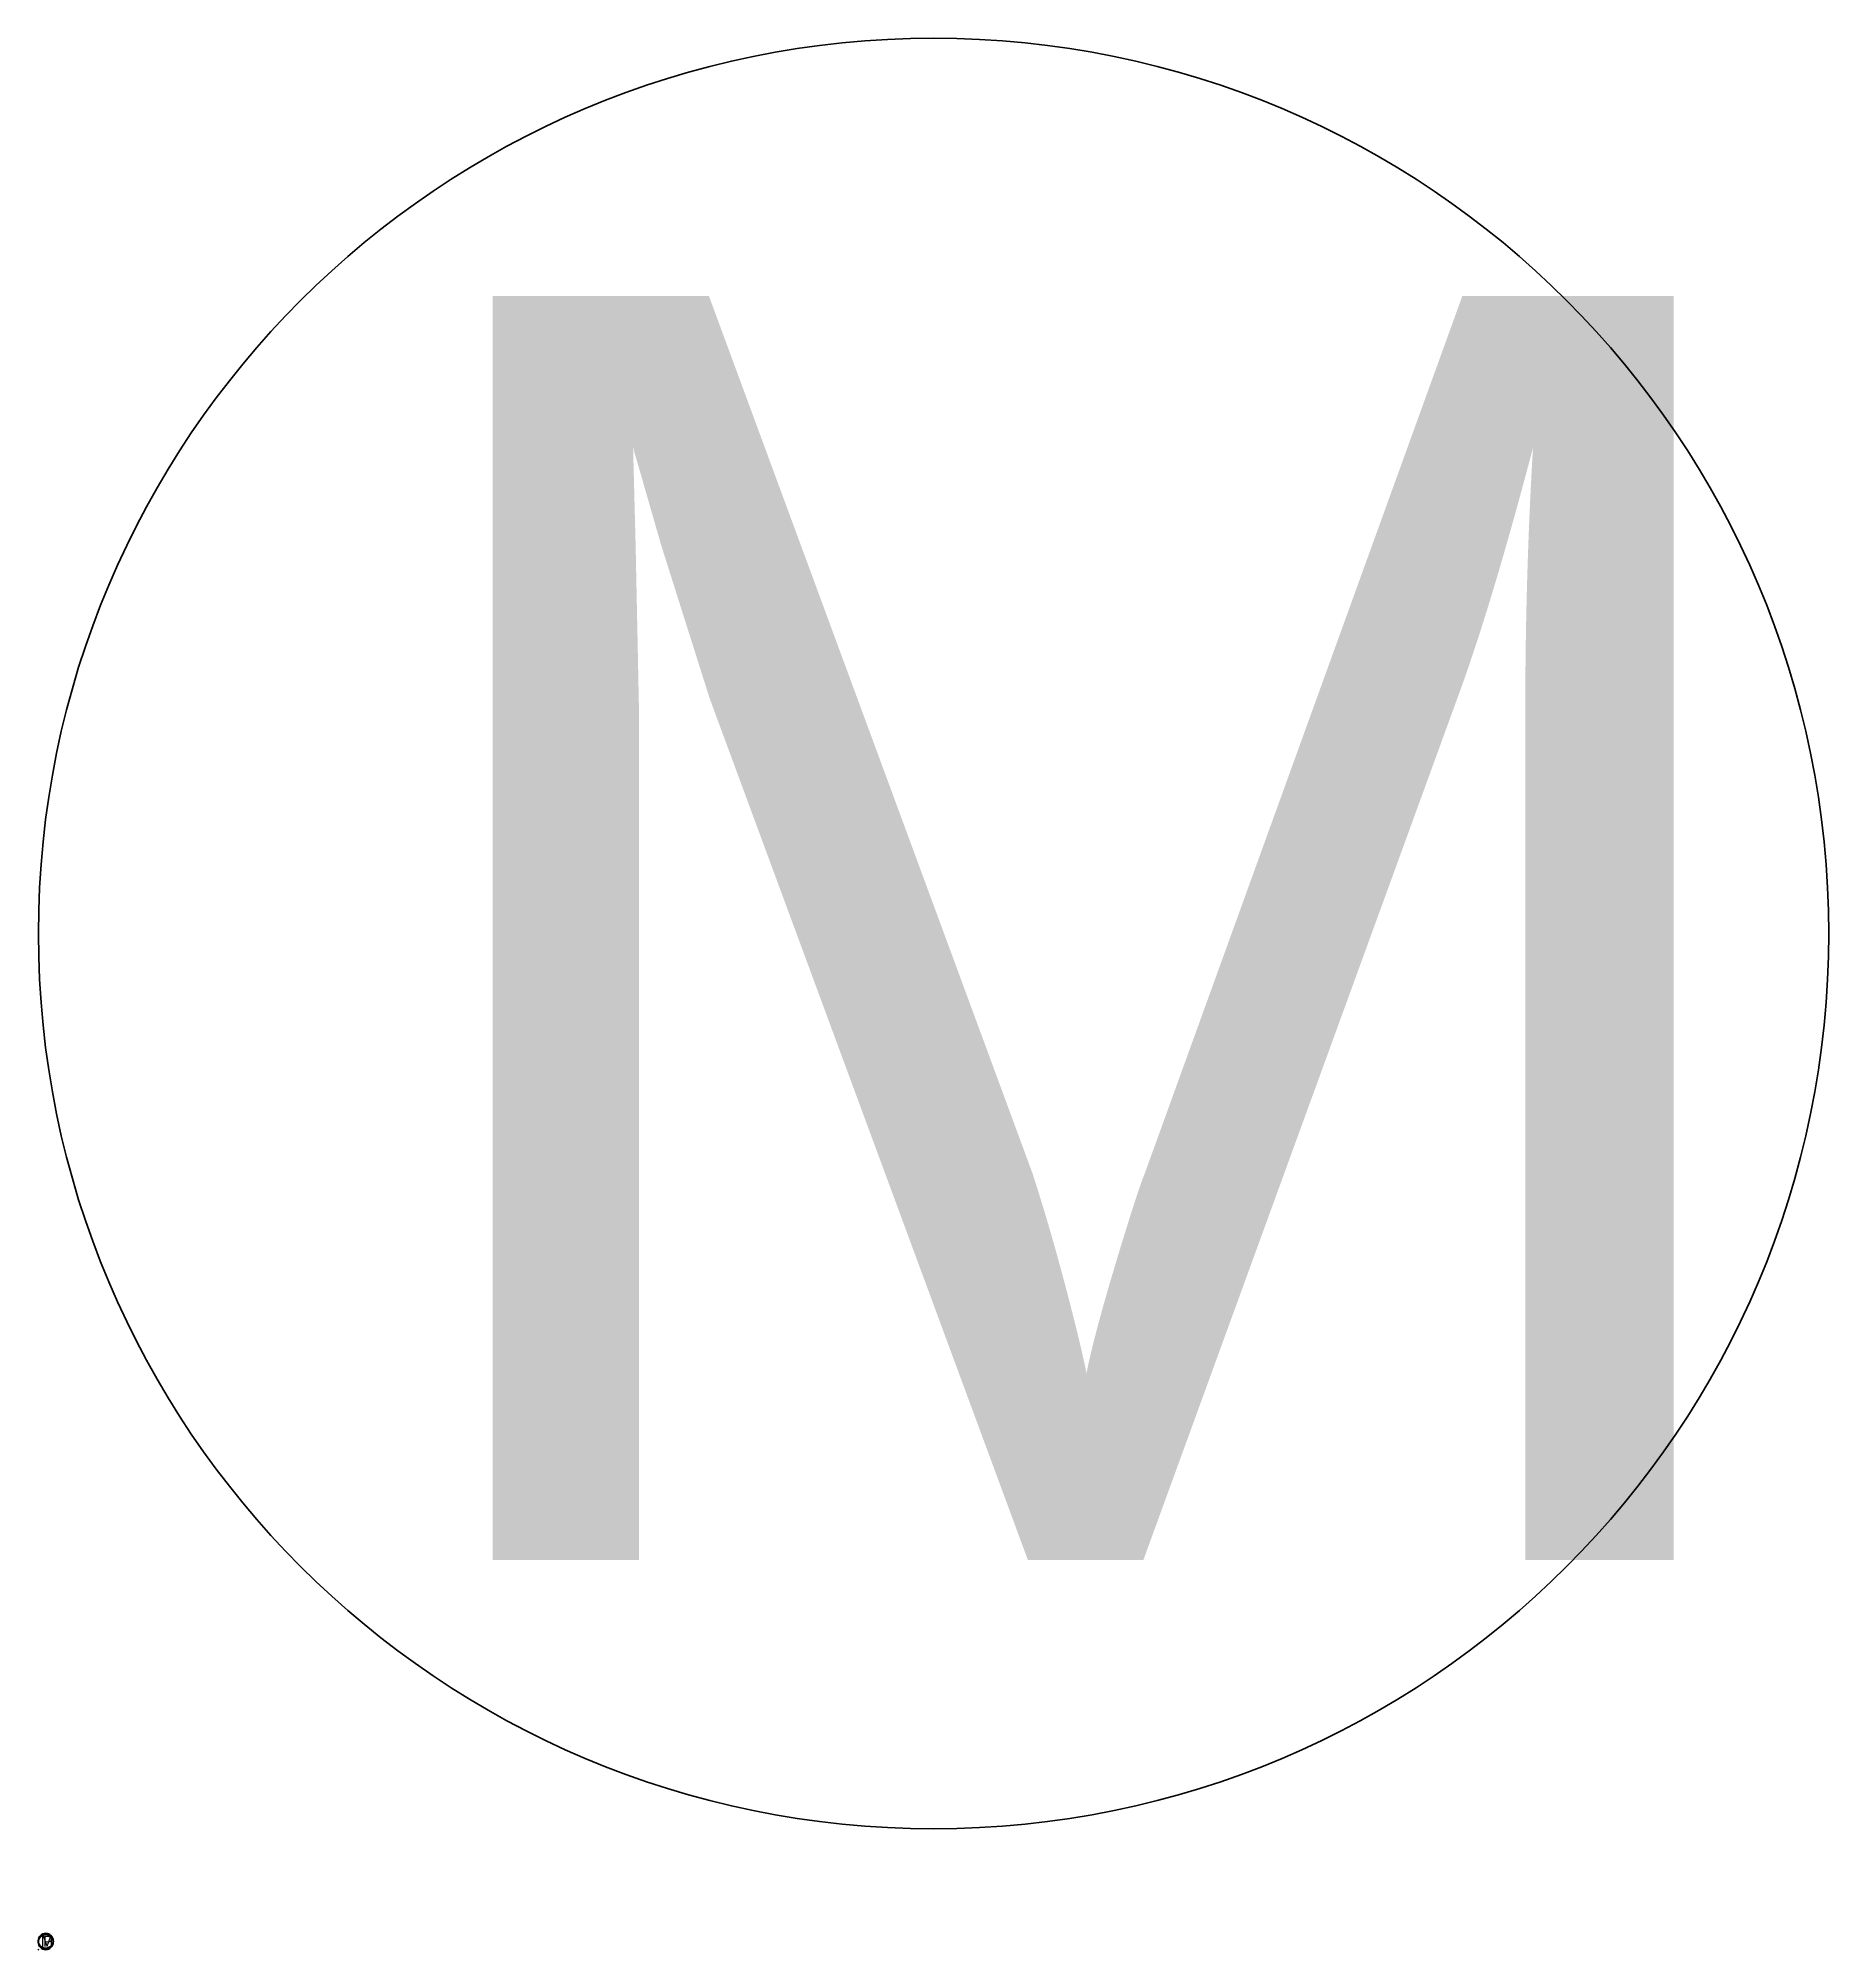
# Paper-space layout 'Projects Details' of a CAD drawing. Header units: inches. Extents: x 0 to 88055, y 0 to 93995.
# The model-space entities are those that its viewports show. They can reach past a viewport. Long polylines and large blocks are cut down to what shows.
import ezdxf

# ---------------------------------------------------------------- set-up
doc = ezdxf.new("R2010")
doc.units = ezdxf.units.IN
doc.header["$MEASUREMENT"] = 0
doc.styles.get("Standard").update_dxf_attribs({"font": 'arial.ttf'})
doc.dimstyles.get("Standard").update_dxf_attribs({"dimtxt": 0.18, "dimasz": 0.18, "dimexe": 0.18, "dimexo": 0.0625, "dimgap": 0.09, "dimtad": 0, "dimtih": 1, "dimtoh": 1, "dimdec": 4, "dimzin": 0, "dimdsep": 46, "dimtxsty": 'Standard', "dimcen": 0.09, "dimadec": 0, "dimazin": 0, "dimtfac": 1, "dimtdec": 4, "dimtofl": 0, "dimtmove": 0, "dimatfit": 3, "dimfxl": 1, "dimtolj": 1, "dimtzin": 0, "dimarcsym": 0})

msp = doc.modelspace()

# ---------------------------------------------------------------- linework, layer by layer
for p, q in [((-98428, -38943), (-99021, -38943)), ((-98428, -38943), (-99021, -38943)), ((-98428, -47060), (-99021, -47060)), ((-98428, -47060), (-99021, -47060)), ((-98428, -38943), (-98847, -38524)), ((-98428, -38943), (-98847, -39362)), ((-98428, -47060), (-98847, -46641)), ((-98428, -47060), (-98847, -47479)), ((-98428, -38943), (-98428, -38350)), ((-98428, -38943), (-98428, -38350)), ((-98428, -38943), (-98009, -38524)), ((-98428, -38943), (-95521, -41850)), ((-98428, -38943), (-97835, -38943)), ((-98428, -38943), (-98428, -39536)), ((-98428, -38943), (-97835, -38943)), ((-98428, -38943), (-98009, -39362)), ((-98428, -38943), (-98428, -39536)), ((-95521, -41850), (-98428, -38943)), ((-98428, -38943), (-95263, -41850)), ((-95521, -42107), (-98428, -38943)), ((-98428, -47060), (-95521, -43896)), ((-98428, -47060), (-95521, -44153)), ((-95521, -44153), (-98428, -47060)), ((-95264, -44153), (-98428, -47060)), ((-98428, -47060), (-98428, -46467)), ((-98428, -47060), (-98428, -46467)), ((-98428, -47060), (-98009, -46641)), ((-98428, -47060), (-97835, -47060)), ((-98428, -47060), (-98428, -47653)), ((-98428, -47060), (-97835, -47060)), ((-98428, -47060), (-98009, -47479)), ((-98428, -47060), (-98428, -47653)), ((-95010, -42361), (-94610, -42361)), ((-95010, -43759), (-95010, -42361)), ((-94753, -43759), (-95010, -43759)), ((-94011, -42361), (-93612, -42361)), ((-93612, -42361), (-93869, -42361)), ((-93612, -42361), (-93869, -42361)), ((-93612, -43759), (-93869, -43759)), ((-93612, -42361), (-93612, -43759)), ((-93612, -42361), (-93612, -42618)), ((-93358, -41850), (-90193, -38943)), ((-90193, -47060), (-93358, -44153)), ((-93101, -41850), (-90193, -38943)), ((-90193, -38943), (-93101, -42107)), ((-93101, -43896), (-90193, -47060)), ((-93101, -44153), (-90193, -47060)), ((-93101, -44153), (-90193, -47060)), ((-90193, -38943), (-90786, -38943)), ((-90193, -38943), (-90786, -38943)), ((-90193, -47060), (-90786, -47060)), ((-90193, -47060), (-90786, -47060)), ((-90193, -38943), (-90613, -38524)), ((-90193, -38943), (-90613, -39362)), ((-90193, -47060), (-90613, -46641)), ((-90193, -47060), (-90613, -47479)), ((-90193, -38943), (-90193, -38350)), ((-90193, -38943), (-90193, -38350)), ((-90193, -38943), (-89774, -38524)), ((-90193, -38943), (-89600, -38943)), ((-90193, -38943), (-90193, -39536)), ((-90193, -38943), (-89600, -38943)), ((-90193, -38943), (-89774, -39362)), ((-90193, -38943), (-90193, -39536)), ((-90193, -47060), (-90193, -46467)), ((-90193, -47060), (-90193, -46467)), ((-90193, -47060), (-89774, -46641)), ((-90193, -47060), (-89600, -47060)), ((-90193, -47060), (-90193, -47653)), ((-90193, -47060), (-89600, -47060)), ((-90193, -47060), (-89774, -47479)), ((-90193, -47060), (-90193, -47653))]:
    msp.add_line(p, q)
at = {"color": 7}
for p, q in [((-95521, -42107), (-95521, -41850)), ((-95521, -41850), (-95263, -41850)), ((-95521, -44153), (-95521, -43896)), ((-95264, -44153), (-95521, -44153)), ((-95010, -39857), (-95210, -39773)), ((-95210, -39773), (-95210, -40657)), ((-95010, -40741), (-95210, -40657)), ((-95010, -40741), (-95210, -40657)), ((-95010, -39890), (-95183, -39817)), ((-95183, -40635), (-95183, -39817)), ((-95010, -40708), (-95183, -40635)), ((-94753, -42361), (-95010, -42618)), ((-94753, -43759), (-95010, -43502)), ((-94753, -42361), (-94610, -42361)), ((-94753, -43759), (-94753, -44007)), ((-94561, -43759), (-94753, -43759)), ((-94753, -44007), (-93869, -44007)), ((-94610, -42361), (-94610, -41831)), ((-94610, -41831), (-94011, -41831)), ((-94561, -42361), (-94610, -42361)), ((-94060, -42361), (-94011, -42361)), ((-94060, -43759), (-93869, -43759)), ((-94011, -42361), (-94011, -41831)), ((-94011, -42361), (-93869, -42361)), ((-93869, -42361), (-93612, -42618)), ((-93869, -43759), (-93612, -43502)), ((-93869, -43759), (-93869, -44007)), ((-93612, -39857), (-93411, -39773)), ((-93612, -39890), (-93438, -39817)), ((-93612, -40709), (-93438, -40635)), ((-93612, -40742), (-93411, -40657)), ((-93612, -40742), (-93411, -40657)), ((-93612, -42618), (-93612, -42651)), ((-93612, -43469), (-93612, -43502)), ((-93438, -40635), (-93438, -39817)), ((-93411, -39773), (-93411, -40657)), ((-93411, -39773), (-93411, -39905)), ((-93411, -39773), (-93411, -39806)), ((-93358, -41850), (-93101, -41850)), ((-93101, -44153), (-93358, -44153)), ((-93101, -41850), (-93101, -42107)), ((-93101, -43896), (-93101, -44153))]:
    msp.add_line(p, q, dxfattribs=at)
for centre, radius in [((-98428, -38943), 593), ((-98428, -47060), 593), ((-98428, -38943), 178), ((-98428, -47060), 178), ((-90193, -38943), 593), ((-90193, -47060), 593), ((-90193, -38943), 178), ((-90193, -47060), 178)]:
    msp.add_circle(centre, radius)
for centre, start, end in [((-95010, -43060), 270, 90), ((-94311, -42361), 180, 0), ((-94311, -43759), 0, 180), ((-93612, -43023), 90, 270)]:
    msp.add_arc(centre, 251, start, end, dxfattribs=at)

psp = doc.layouts.new('Projects Details')

# ---------------------------------------------------------------- linework, layer by layer
at = {"color": 7}
for p, q in [((0, 8), (0, 8)), ((10, 8), (0, 8)), ((0, 8), (0, 8)), ((3, 6), (3, 5)), ((4, 5), (4, 5)), ((5, 6), (5, 6)), ((5, 5), (5, 5)), ((6, 6), (6, 6)), ((6, 5), (6, 5)), ((10, 7), (10, 8))]:
    psp.add_line(p, q, dxfattribs=at)
for points in [[(0, 7), (2, 7), (2, 8), (0, 8)], [(2, 7), (3, 7), (3, 8), (2, 8)], [(2, 8), (2, 8), (2, 7), (2, 7)], [(3, 7), (5, 7), (5, 8), (3, 8)], [(3, 8), (3, 8), (3, 7), (3, 7)], [(5, 7), (6, 7), (6, 8), (5, 8)], [(5, 8), (5, 8), (5, 7), (5, 7)], [(5, 4), (5, 4), (5, 4), (5, 4)], [(5, 4), (5, 4), (5, 4), (5, 4)], [(6, 7), (8, 7), (8, 8), (6, 8)], [(6, 4), (6, 4), (6, 4), (6, 4)], [(8, 7), (9, 7), (9, 8), (8, 8)]]:
    psp.add_lwpolyline(points, close=True, dxfattribs=at)
for centre in [(0, 7), (2, 1), (6, 7), (6, 6)]:
    psp.add_circle(centre, 0.135, dxfattribs=at)
at = {"layer": 'Defpoints'}
for centre, radius in [((44032, 49973), 44023), ((44032, 49973), 44023), ((367, 443), 367), ((367, 443), 367), ((367, 443), 367), ((367, 369), 367), ((369, 423), 367), ((370, 421), 367), ((376, 416), 367), ((376, 416), 367), ((376, 416), 367)]:
    psp.add_circle(centre, radius, dxfattribs=at)

# ---------------------------------------------------------------- texts
at = {"color": 7, "attachment_point": 1}
for s, width, heights, insert, char_height in [('Autonomous QC - Project Details', 6.32, [0], (0, 8), 0.2), ('Emax Mt2213 935kv (x4)\\PKV: 935\\PThrust Per: 850g | Total: 3400g\\PWeight: 2.7g\\PDiameter: 27.9mm \\PLength: 39.7mm', 1.18, [0], (0, 8), 0.05), ('Battery and Power Management\\PmAh: 5200 Lipo\\PV: 11.1\\PConfig: XT90\\PWeight: 363g\\PDimensions: 6.1x2.9x1"', 1.25, [0], (2, 8), 0.05), ('Flight Controller and Sensory', 1.18, [0], (3, 8), 0.0625), ('Weight: 282g\\PDimensions: 7.9x1x1"', 1.3, [0.507], (5, 8), 0.0625), ('Height: 150mm\\PDimensions: 5.9x0.8x0.4"\\PWeight: 23g', 1.3, [0.507], (6, 8), 0.0625), ('Data does not represent Circuitry - see Project Electrical Design or for total QC Weight see specifications page. ', 1.5, [0.507], (8, 8), 0.0625), ('Pg.2', 0.583, [0], (10, 8), 0.2)]:
    psp.add_mtext_dynamic_manual_height_columns(s, width=width, gutter_width=1, heights=heights, dxfattribs=dict(at, insert=insert, char_height=char_height))
at = {"color": 7}
for s, insert, char_height, attachment_point in [('M', (0, 8), 0.125, 1), ('\\A1;', (2, 5), 0.18, 6), ('M', (2, 1), 0.125, 1), ('\\A1;', (3, 2), 0.18, 4), ('\\A1;', (3, 2), 0.18, 4), ('LF', (6, 8), 0.125, 1), ('LF', (6, 6), 0.125, 1), ('\\A1;', (7, 4), 0.18, 4), ('\\A1;', (7, 4), 0.18, 4), ('\\A1;', (9, 5), 0.18, 4)]:
    psp.add_mtext(s, dxfattribs=dict(at, insert=insert, char_height=char_height, attachment_point=attachment_point))
at = {"color": 7, "attachment_point": 6, "bg_fill": 16}
for s, insert, char_height in [('\\A1;Frame - Layer 1:\\PPower Management and Battery', (3, 4), 0.111), ('\\A1;Frame - Layer 2:\\PFlight Controller and Sensors', (2, 3), 0.111), ('\\A1;RipaFire® F450 Legs\\Px4', (3, 5), 0.125), ('\\A1; Emax Mt2213 935kv Motors\\Px4', (3, 2), 0.125), ('\\A1;Landing Feet\\Px2', (6, 7), 0.125), ('\\A1;QC Body', (7, 4), 0.125), ('\\A1;Motor Cage\\Px4', (9, 5), 0.125)]:
    psp.add_mtext(s, dxfattribs=dict(at, insert=insert, char_height=char_height))
at = {"color": 7, "char_height": 0.125, "attachment_point": 1, "line_spacing_factor": 0.375}
for s, width, insert in [('L1', 0.174, (2, 8)), ('L2', 0.174, (3, 8)), ('B', 0.125, (5, 8)), ('L1', 0.174, (5, 4)), ('L2', 0.174, (5, 4)), ('B', 0.125, (6, 4))]:
    psp.add_mtext_dynamic_manual_height_columns(s, width=width, gutter_width=1, heights=[0], dxfattribs=dict(at, insert=insert))
at = {"layer": 'Defpoints', "attachment_point": 1}
for s, insert, char_height in [('M', (15223, 81318), 62152), ('M', (15223, 81318), 62152), ('M', (129, 684), 518), ('M', (130, 682), 518), ('M', (136, 677), 518), ('M', (136, 677), 518), ('M', (136, 677), 518), ('P', (237, 679), 518), ('P', (237, 679), 518), ('P', (237, 678), 518)]:
    psp.add_mtext_dynamic_manual_height_columns(s, width=172.64, gutter_width=1, heights=[0], dxfattribs=dict(at, insert=insert, char_height=char_height))

# ---------------------------------------------------------------- leaders
at = {"color": 1, "annotation_type": 0, "has_hookline": 1, "hookline_direction": 1}
for points, text_width in [([(5, 4), (3, 4), (3, 4)], 2.21), ([(6, 6), (6, 7), (6, 7), (6, 7)], 1.01)]:
    psp.add_leader(points, dimstyle='Standard', dxfattribs=dict(at, text_width=text_width))
at = {"color": 1}
for points in [[(2, 1), (1, 2)], [(5, 3), (2, 3)], [(3, 6), (3, 5)], [(5, 4), (6, 4)], [(6, 4), (6, 4)], [(8, 6), (8, 5)]]:
    psp.add_leader(points, dimstyle='Standard', dxfattribs=at)

# ---------------------------------------------------------------- viewports
at = {"layer": '0'}
psp.add_viewport(center=(5, 4), size=(10.1, 7.2), view_center_point=(-94398, -43043), view_height=9452.22, dxfattribs=at)

doc.saveas('drawing.dxf')
